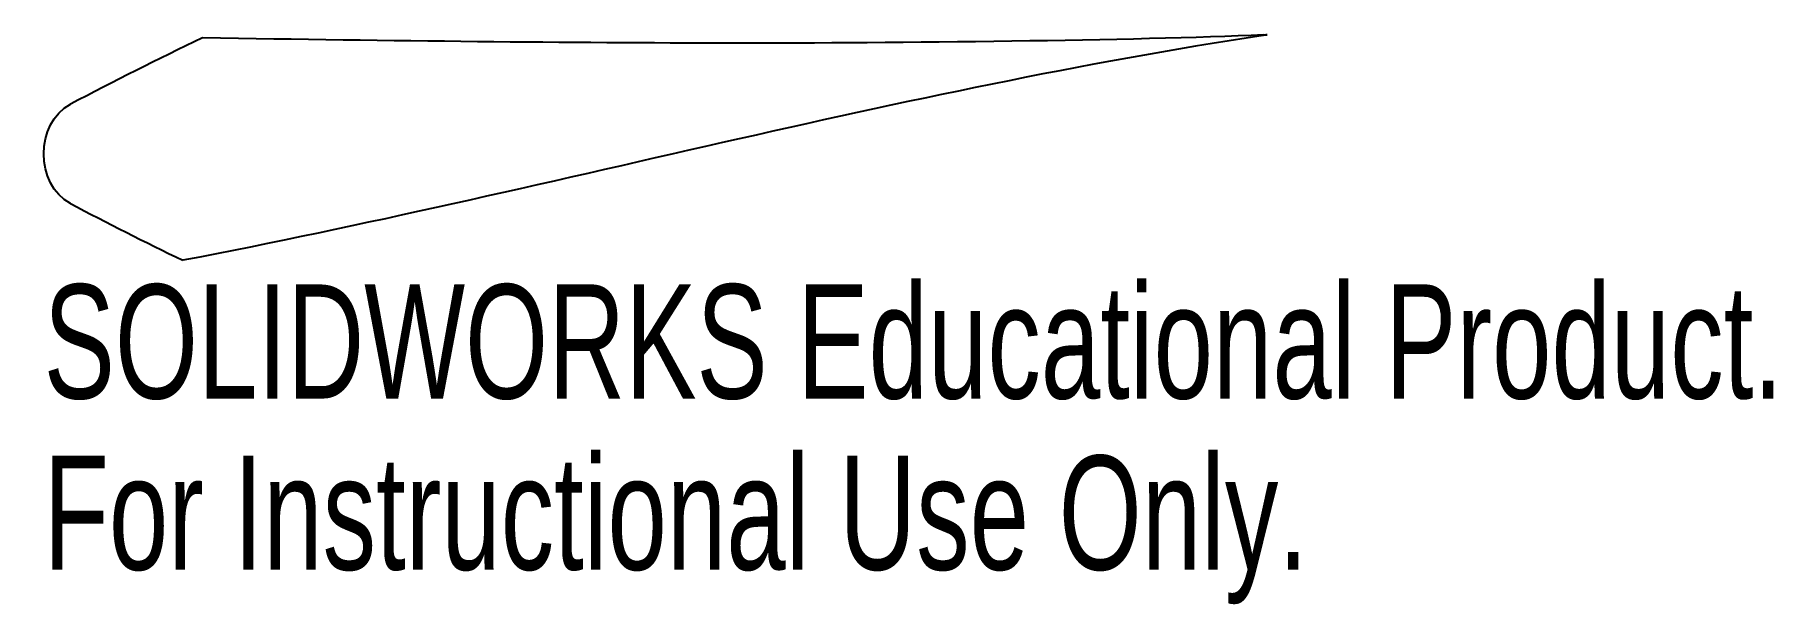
# Model space of a CAD drawing. Header units: millimetres. Extents: x 313.4 to 387, y -48.7 to -24.5.
import ezdxf

# ---------------------------------------------------------------- set-up
doc = ezdxf.new("R2010")
doc.units = ezdxf.units.MM
doc.styles.add('SLDTEXTSTYLE0', font='TXT', dxfattribs={"width": 0.7})

msp = doc.modelspace()

# ---------------------------------------------------------------- linework, layer by layer
at = {"color": 7, "linetype": 'Continuous', "lineweight": 25}
for points in [[(320.465, -24.671), (318.573, -25.572), (316.704, -26.515), (314.866, -27.479)], [(365.399, -24.565), (350.032, -26.898), (334.921, -31.169), (319.626, -34.089)], [(365.569, -24.539), (365.512, -24.548), (365.456, -24.557), (365.399, -24.565)], [(365.411, -24.547), (365.464, -24.544), (365.516, -24.542), (365.569, -24.539)], [(314.866, -31.684), (313.355, -30.891), (313.355, -28.272), (314.866, -27.479)], [(314.866, -31.684), (316.431, -32.506), (318.02, -33.311), (319.626, -34.089)]]:
    msp.add_open_spline(points, degree=3, dxfattribs=at)
msp.add_open_spline([(365.411, -24.547), (359.967, -24.788), (349.917, -24.9), (335.905, -24.888), (328.593, -24.808), (320.465, -24.671)], degree=3, knots=[0, 0, 0, 0, 0.5, 0.5, 1, 1, 1, 1], dxfattribs=at)

# ---------------------------------------------------------------- texts
at = {"color": 7, "linetype": 'Continuous', "char_height": 4.83362, "attachment_point": 1, "style": 'SLDTEXTSTYLE0'}
for s, insert in [('SOLIDWORKS Educational Product.', (313.733, -35.108)), ('For Instructional Use Only.', (313.733, -42.359))]:
    msp.add_mtext(s, dxfattribs=dict(at, insert=insert))

doc.saveas('drawing.dxf')
